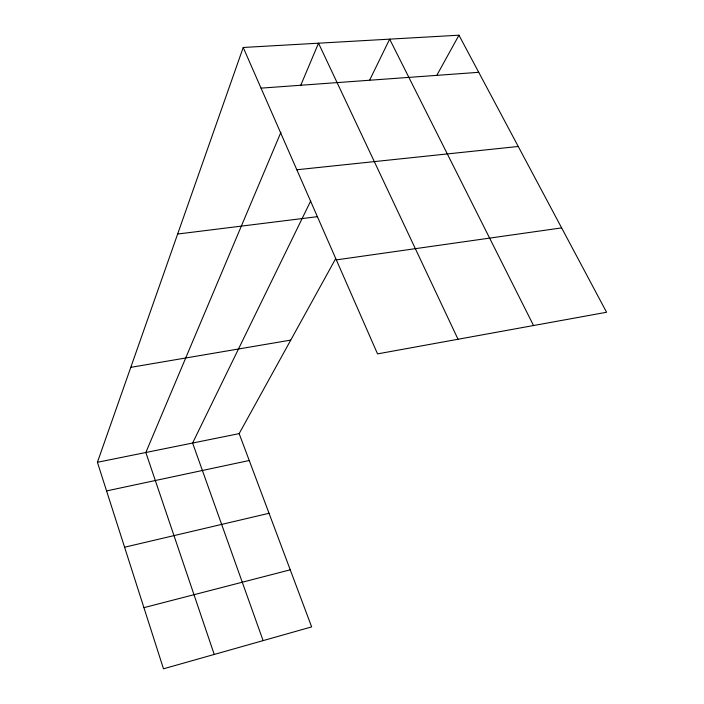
<?xml version="1.0" encoding="UTF-8"?>
<svg xmlns="http://www.w3.org/2000/svg" width="704" height="704" viewBox="0 0 704 704"><rect width="100%" height="100%" fill="white"/><g stroke="black" fill="none" stroke-linecap="round" stroke-linejoin="round"><path stroke-width="1.06" d="M335.606 258.79L239.158 433.62L311.652 626.894L163.486 668.8L97.416 462.29L243.214 47.476L458.955 35.2L606.584 312.259L377.538 353.883L243.214 47.476M280.931 132.264L145.834 452.496L214.227 654.447M300.582 85.703L318.516 43.19L458.031 339.258M310.719 200.93L192.606 443.036L263.111 640.622M369.556 80.335L389.655 39.142L533.535 325.538M436.718 75.504L458.955 35.2M143.924 607.649L290.242 569.818M124.59 547.219L269.034 513.286M106.577 490.917L249.234 460.504M97.416 462.29L239.158 433.62M130.786 367.347L290.743 340.102M336.336 259.89L561.634 227.894M177.637 234.036L317.328 216.682M296.824 169.761L518.25 146.476M261.043 88.141L478.729 72.31"/></g></svg>
